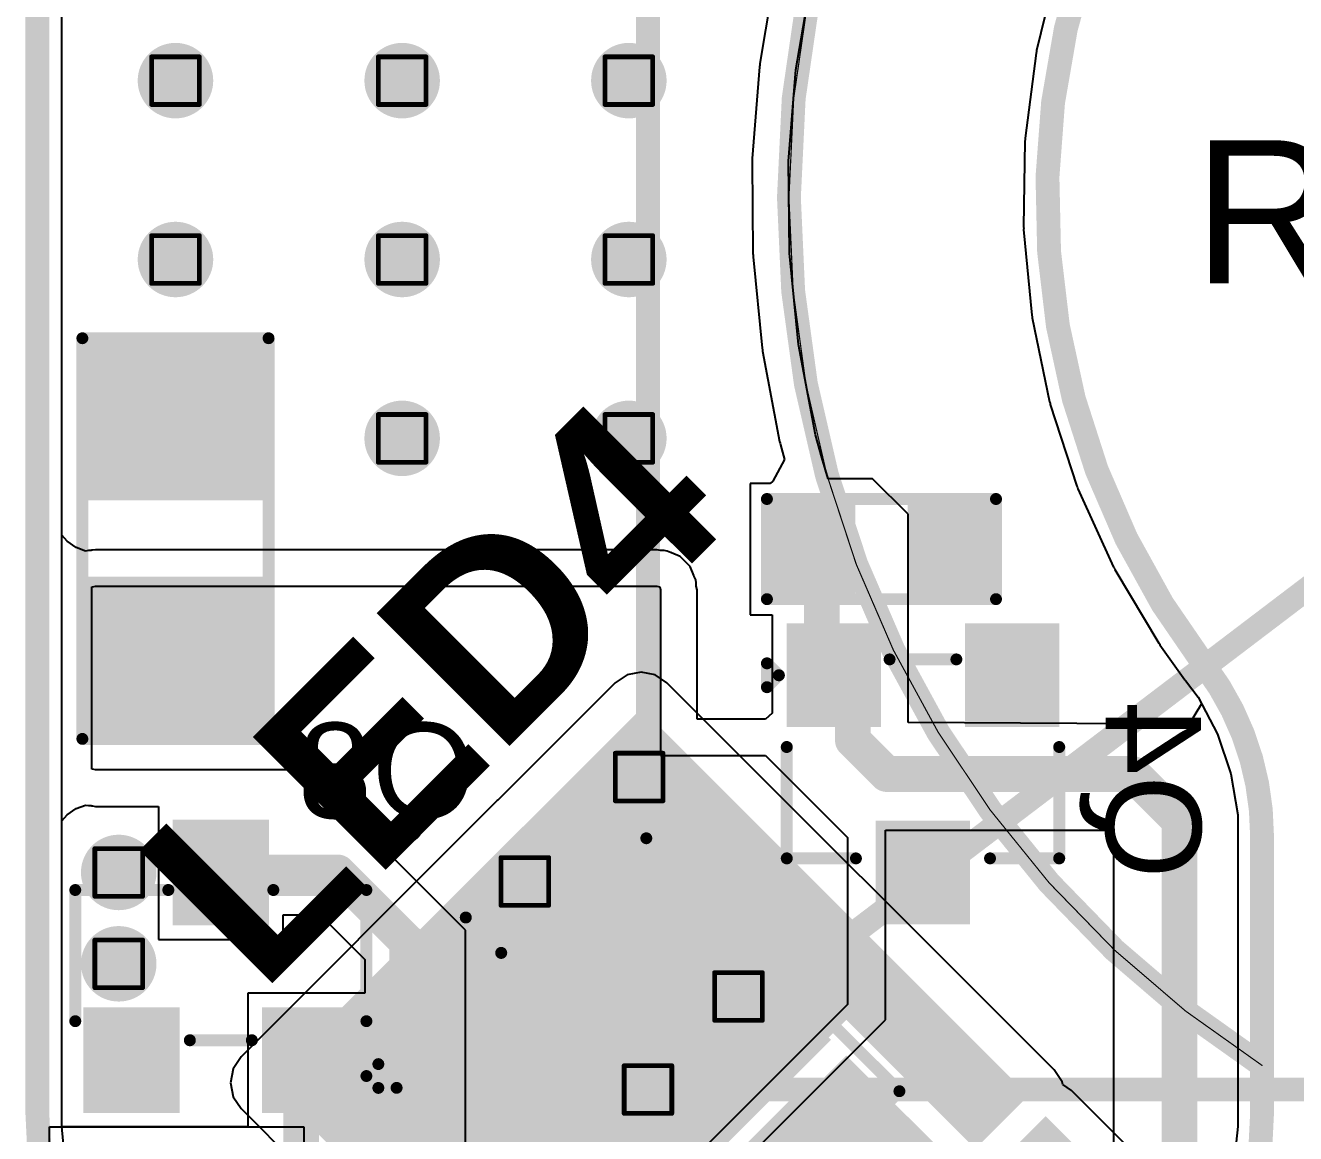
# Model space of a CAD drawing. Header units: inches. Extents: x 92 to 372, y 57 to 122.
# Drawn here: x 106.35 to 119.87, y 65.06 to 76.86 of the extents above; entities that cross this region are included whole.
import ezdxf

# ---------------------------------------------------------------- set-up
doc = ezdxf.new("R2010")
doc.units = ezdxf.units.IN
for name, color, linetype in [('Board Outline', 216, 'Continuous'), ('Bottom Layer', 5, 'Continuous'), ('Bottom Overlay', 54, 'Continuous'), ('Bottom Paste', 16, 'Continuous'), ('Bottom Solder', 6, 'Continuous'), ('Dimension', 6, 'Continuous'), ('Drill Drawing', 1, 'Continuous'), ('Top Layer', 1, 'Continuous'), ('Top Overlay', 2, 'Continuous'), ('Top Paste', 8, 'Continuous'), ('Top Solder', 216, 'Continuous'), ('Via Holes', 16, 'Continuous')]:
    doc.layers.add(name, color=color, linetype=linetype)
doc.styles.add('Arial', font='', dxfattribs={"height": 0.2})
doc.styles.add('Arial_Bold', font='', dxfattribs={"height": 0.2})
doc.styles.get('Arial').set_extended_font_data('Arial')
doc.styles.get('Arial_Bold').set_extended_font_data('Arial', bold=True)

# ---------------------------------------------------------------- blocks, each defined once
blk = doc.blocks.new('R___1206_B_8')
at = {"layer": 'Bottom Layer'}
for points in [[(-2.032, 0.889), (-0.508, 0.889), (-0.508, -0.889), (-2.032, -0.889)], [(0.508, 0.889), (2.032, 0.889), (2.032, -0.889), (0.508, -0.889)]]:
    blk.add_hatch(color=5, dxfattribs=at).paths.add_polyline_path(points)
at = {"layer": 'Bottom Paste'}
for points in [[(-2.032, 0.889), (-0.508, 0.889), (-0.508, -0.889), (-2.032, -0.889)], [(0.508, 0.889), (2.032, 0.889), (2.032, -0.889), (0.508, -0.889)]]:
    blk.add_hatch(color=16, dxfattribs=at).paths.add_polyline_path(points)
at = {"layer": 'Bottom Solder'}
for points in [[(-2.134, 0.991), (-0.406, 0.991), (-0.406, -0.991), (-2.134, -0.991)], [(0.406, 0.991), (2.134, 0.991), (2.134, -0.991), (0.406, -0.991)]]:
    blk.add_hatch(color=6, dxfattribs=at).paths.add_polyline_path(points)
at = {"layer": 'Bottom Overlay', "const_width": 0.127}
for points in [[(-2.134, -0.991), (-2.134, 0.991)], [(2.134, 0.991), (-2.134, 0.991)], [(2.134, -0.991), (2.134, 0.991)], [(2.134, -0.991), (-2.134, -0.991)]]:
    blk.add_lwpolyline(points, dxfattribs=at)
at = {"layer": 'Bottom Overlay', "const_width": 0.0635}
for points in [[(-2.165, 0.991, 1), (-2.102, 0.991, 1)], [(-2.165, 0.991, 1), (-2.102, 0.991, 1)], [(2.102, 0.991, 1), (2.165, 0.991, 1)], [(2.102, 0.991, 1), (2.165, 0.991, 1)], [(-2.165, -0.991, 1), (-2.102, -0.991, 1)], [(-2.165, -0.991, 1), (-2.102, -0.991, 1)], [(2.102, -0.991, 1), (2.165, -0.991, 1)], [(2.102, -0.991, 1), (2.165, -0.991, 1)]]:
    blk.add_lwpolyline(points, format="xyb", close=True, dxfattribs=at)
blk = doc.blocks.new('R___0603_B_15')
at = {"layer": 'Bottom Layer'}
for points in [[(-1.143, -0.4445), (-1.143, 0.4445), (-0.381, 0.4445), (-0.381, -0.4445)], [(0.381, -0.4445), (0.381, 0.4445), (1.143, 0.4445), (1.143, -0.4445)]]:
    blk.add_hatch(color=5, dxfattribs=at).paths.add_polyline_path(points)
at = {"layer": 'Bottom Paste'}
for points in [[(-1.143, -0.4445), (-1.143, 0.4445), (-0.381, 0.4445), (-0.381, -0.4445)], [(0.381, -0.4445), (0.381, 0.4445), (1.143, 0.4445), (1.143, -0.4445)]]:
    blk.add_hatch(color=16, dxfattribs=at).paths.add_polyline_path(points)
at = {"layer": 'Bottom Solder'}
for points in [[(-1.2446, -0.5461), (-1.2446, 0.5461), (-0.2794, 0.5461), (-0.2794, -0.5461)], [(0.2794, -0.5461), (0.2794, 0.5461), (1.2446, 0.5461), (1.2446, -0.5461)]]:
    blk.add_hatch(color=6, dxfattribs=at).paths.add_polyline_path(points)
at = {"layer": 'Bottom Overlay', "const_width": 0.127}
for points in [[(-1.2192, 0.5334), (1.2192, 0.5334)], [(-1.2192, -0.5334), (-1.2192, 0.5334)], [(1.2192, -0.5334), (1.2192, 0.5334)], [(-1.2192, -0.5334), (1.2192, -0.5334)]]:
    blk.add_lwpolyline(points, dxfattribs=at)
at = {"layer": 'Bottom Overlay', "const_width": 0.0635}
for points in [[(-1.25095, 0.5334, 1), (-1.18745, 0.5334, 1)], [(-1.25095, 0.5334, 1), (-1.18745, 0.5334, 1)], [(1.18745, 0.5334, 1), (1.25095, 0.5334, 1)], [(1.18745, 0.5334, 1), (1.25095, 0.5334, 1)], [(-1.25095, -0.5334, 1), (-1.18745, -0.5334, 1)], [(-1.25095, -0.5334, 1), (-1.18745, -0.5334, 1)], [(1.18745, -0.5334, 1), (1.25095, -0.5334, 1)], [(1.18745, -0.5334, 1), (1.25095, -0.5334, 1)]]:
    blk.add_lwpolyline(points, format="xyb", close=True, dxfattribs=at)
blk = doc.blocks.new('SOT_23_B_19')
at = {"layer": 'Bottom Layer'}
for points in [[(-1.36, 1.46), (-0.54, 1.46), (-0.54, 0.54), (-1.36, 0.54)], [(0.54, 1.46), (1.36, 1.46), (1.36, 0.54), (0.54, 0.54)], [(-0.41, -0.54), (0.41, -0.54), (0.41, -1.46), (-0.41, -1.46)]]:
    blk.add_hatch(color=5, dxfattribs=at).paths.add_polyline_path(points)
at = {"layer": 'Bottom Paste'}
for points in [[(-1.36, 1.46), (-0.54, 1.46), (-0.54, 0.54), (-1.36, 0.54)], [(0.54, 1.46), (1.36, 1.46), (1.36, 0.54), (0.54, 0.54)], [(-0.41, -0.54), (0.41, -0.54), (0.41, -1.46), (-0.41, -1.46)]]:
    blk.add_hatch(color=16, dxfattribs=at).paths.add_polyline_path(points)
at = {"layer": 'Bottom Solder'}
for points in [[(-1.462, 1.562), (-0.438, 1.562), (-0.438, 0.438), (-1.462, 0.438)], [(0.438, 1.562), (1.462, 1.562), (1.462, 0.438), (0.438, 0.438)], [(-0.512, -0.438), (0.512, -0.438), (0.512, -1.562), (-0.512, -1.562)]]:
    blk.add_hatch(color=6, dxfattribs=at).paths.add_polyline_path(points)
at = {"layer": 'Bottom Overlay', "const_width": 0.127}
for points in [[(-1.676, 1.295), (-1.676, 1.041)], [(-1.549, 1.168), (-1.676, 1.295)], [(-1.549, 1.168), (-1.676, 1.041)], [(0.33, 0.787), (-0.33, 0.787)], [(-1.549, -0.813), (-1.549, 0.584)], [(1.549, 0.584), (1.549, -0.813)], [(-0.559, -0.813), (-1.549, -0.813)], [(1.549, -0.813), (0.559, -0.813)]]:
    blk.add_lwpolyline(points, dxfattribs=at)
at = {"layer": 'Bottom Overlay', "const_width": 0.0635}
for points in [[(-1.708, 1.295, 1), (-1.645, 1.295, 1)], [(-1.708, 1.295, 1), (-1.645, 1.295, 1)], [(-1.581, 1.168, 1), (-1.518, 1.168, 1)], [(-1.581, 1.168, 1), (-1.518, 1.168, 1)], [(-1.708, 1.041, 1), (-1.645, 1.041, 1)], [(-1.708, 1.041, 1), (-1.645, 1.041, 1)], [(-0.362, 0.787, 1), (-0.298, 0.787, 1)], [(0.298, 0.787, 1), (0.362, 0.787, 1)], [(-1.581, 0.584, 1), (-1.518, 0.584, 1)], [(1.518, 0.584, 1), (1.581, 0.584, 1)], [(-1.581, -0.813, 1), (-1.518, -0.813, 1)], [(-1.581, -0.813, 1), (-1.518, -0.813, 1)], [(-0.591, -0.813, 1), (-0.527, -0.813, 1)], [(0.527, -0.813, 1), (0.591, -0.813, 1)], [(1.518, -0.813, 1), (1.581, -0.813, 1)], [(1.518, -0.813, 1), (1.581, -0.813, 1)]]:
    blk.add_lwpolyline(points, format="xyb", close=True, dxfattribs=at)
blk = doc.blocks.new('SOT_23F_B_23')
at = {"layer": 'Bottom Layer'}
for points in [[(-0.55, 1.5), (-0.55, 0.6), (-1.35, 0.6), (-1.35, 1.5)], [(1.35, 1.5), (1.35, 0.6), (0.55, 0.6), (0.55, 1.5)], [(0.4, -0.6), (0.4, -1.5), (-0.4, -1.5), (-0.4, -0.6)]]:
    blk.add_hatch(color=5, dxfattribs=at).paths.add_polyline_path(points)
at = {"layer": 'Bottom Paste'}
for points in [[(-0.55, 1.5), (-0.55, 0.6), (-1.35, 0.6), (-1.35, 1.5)], [(1.35, 1.5), (1.35, 0.6), (0.55, 0.6), (0.55, 1.5)], [(0.4, -0.6), (0.4, -1.5), (-0.4, -1.5), (-0.4, -0.6)]]:
    blk.add_hatch(color=16, dxfattribs=at).paths.add_polyline_path(points)
at = {"layer": 'Bottom Solder'}
for points in [[(-0.448, 1.602), (-0.448, 0.498), (-1.452, 0.498), (-1.452, 1.602)], [(1.452, 1.602), (1.452, 0.498), (0.448, 0.498), (0.448, 1.602)], [(0.502, -0.498), (0.502, -1.602), (-0.502, -1.602), (-0.502, -0.498)]]:
    blk.add_hatch(color=6, dxfattribs=at).paths.add_polyline_path(points)
at = {"layer": 'Bottom Overlay', "const_width": 0.127}
for points in [[(-1.661, 0.923), (-1.661, 1.177)], [(-1.661, 1.177), (-1.534, 1.05)], [(-0.356, 1.219), (0.356, 1.219)], [(-1.661, 0.923), (-1.534, 1.05)], [(-1.45, -0.9), (-1.45, 0.286)], [(1.45, -0.9), (1.45, 0.286)], [(-1.45, -0.9), (-0.714, -0.9)], [(0.714, -0.9), (1.45, -0.9)]]:
    blk.add_lwpolyline(points, dxfattribs=at)
at = {"layer": 'Bottom Overlay', "const_width": 0.0635}
for points in [[(-1.693, 1.177, 1), (-1.629, 1.177, 1)], [(-1.693, 1.177, 1), (-1.629, 1.177, 1)], [(-0.387, 1.219, 1), (-0.324, 1.219, 1)], [(0.324, 1.219, 1), (0.387, 1.219, 1)], [(-1.566, 1.05, 1), (-1.502, 1.05, 1)], [(-1.566, 1.05, 1), (-1.502, 1.05, 1)], [(-1.693, 0.923, 1), (-1.629, 0.923, 1)], [(-1.693, 0.923, 1), (-1.629, 0.923, 1)], [(-1.482, 0.286, 1), (-1.418, 0.286, 1)], [(1.418, 0.286, 1), (1.482, 0.286, 1)], [(-1.482, -0.9, 1), (-1.418, -0.9, 1)], [(-1.482, -0.9, 1), (-1.418, -0.9, 1)], [(-0.745, -0.9, 1), (-0.682, -0.9, 1)], [(0.682, -0.9, 1), (0.745, -0.9, 1)], [(1.418, -0.9, 1), (1.482, -0.9, 1)], [(1.418, -0.9, 1), (1.482, -0.9, 1)]]:
    blk.add_lwpolyline(points, format="xyb", close=True, dxfattribs=at)
blk = doc.blocks.new('GW_PUSTA1_CM_MENE_XX53_1_1050_R18_27')
at = {"layer": 'Top Layer'}
for points in [[(-2.818, -2.91), (-2.018, -2.91), (-2.018, 2.91), (-2.818, 2.91)], [(-1.05, 1.652), (1.041, 1.652), (1.041, 2.922), (-1.05, 2.922)], [(2.818, 2.91), (2.018, 2.91), (2.018, -2.91), (2.818, -2.91)], [(1.05, 1.25), (-1.05, 1.25), (-1.05, 1.7), (1.05, 1.7)], [(-2.056, -0.9), (-1.574, -0.9), (-1.574, 0.9), (-2.056, 0.9)], [(1.65, -0.9), (-1.65, -0.9), (-1.65, 0.9), (1.65, 0.9)], [(2.059, 0.9), (1.576, 0.9), (1.576, -0.9), (2.059, -0.9)], [(1.05, -1.7), (-1.05, -1.7), (-1.05, -1.25), (1.05, -1.25)], [(-1.05, -2.92), (1.041, -2.92), (1.041, -1.65), (-1.05, -1.65)]]:
    blk.add_hatch(color=1, dxfattribs=at).paths.add_polyline_path(points)
at = {"layer": 'Top Paste'}
for points in [[(1.05, 1.25), (-1.05, 1.25), (-1.05, 1.7), (1.05, 1.7)], [(1.65, -0.9), (-1.65, -0.9), (-1.65, 0.9), (1.65, 0.9)], [(1.05, -1.7), (-1.05, -1.7), (-1.05, -1.25), (1.05, -1.25)]]:
    blk.add_hatch(color=8, dxfattribs=at).paths.add_polyline_path(points)
at = {"layer": 'Top Solder'}
for points in [[(1.152, 1.148), (-1.152, 1.148), (-1.152, 1.802), (1.152, 1.802)], [(1.752, -1.002), (-1.752, -1.002), (-1.752, 1.002), (1.752, 1.002)], [(1.152, -1.802), (-1.152, -1.802), (-1.152, -1.148), (1.152, -1.148)]]:
    blk.add_hatch(color=216, dxfattribs=at).paths.add_polyline_path(points)
at = {"layer": 'Top Overlay', "const_width": 0.127}
for points in [[(-0.076, 2.667), (-0.076, 2.134)], [(-1.88, 1.905), (1.88, 1.905)], [(-1.88, 1.905), (-1.88, -1.905)], [(1.88, 1.905), (1.88, -1.905)], [(-1.88, -1.905), (1.88, -1.905)], [(0, -2.121), (0, -2.654)], [(-0.267, -2.388), (0.267, -2.388)]]:
    blk.add_lwpolyline(points, dxfattribs=at)
at = {"layer": 'Top Overlay', "const_width": 0.0635}
for points in [[(-0.108, 2.667, 1), (-0.044, 2.667, 1)], [(-0.108, 2.134, 1), (-0.044, 2.134, 1)], [(-1.911, 1.905, 1), (-1.848, 1.905, 1)], [(-1.911, 1.905, 1), (-1.848, 1.905, 1)], [(1.848, 1.905, 1), (1.911, 1.905, 1)], [(1.848, 1.905, 1), (1.911, 1.905, 1)], [(-1.911, -1.905, 1), (-1.848, -1.905, 1)], [(-1.911, -1.905, 1), (-1.848, -1.905, 1)], [(1.848, -1.905, 1), (1.911, -1.905, 1)], [(1.848, -1.905, 1), (1.911, -1.905, 1)], [(-0.032, -2.121, 1), (0.032, -2.121, 1)], [(-0.298, -2.388, 1), (-0.235, -2.388, 1)], [(0.235, -2.388, 1), (0.298, -2.388, 1)], [(-0.032, -2.654, 1), (0.032, -2.654, 1)]]:
    blk.add_lwpolyline(points, format="xyb", close=True, dxfattribs=at)

msp = doc.modelspace()

# ---------------------------------------------------------------- hatches: boundary and pattern name
at = {"layer": 'Bottom Layer'}
h = msp.add_hatch(color=5, dxfattribs=at)
edge = h.paths.add_edge_path()
edge.add_arc((107.95, 76.276), 0.3, 0, 360)
h = msp.add_hatch(color=5, dxfattribs=at)
edge = h.paths.add_edge_path()
edge.add_arc((110.363, 76.276), 0.3, 0, 360)
h = msp.add_hatch(color=5, dxfattribs=at)
edge = h.paths.add_edge_path()
edge.add_arc((112.776, 76.276), 0.3, 0, 360)
h = msp.add_hatch(color=5, dxfattribs=at)
edge = h.paths.add_edge_path()
edge.add_arc((107.95, 74.371), 0.3, 0, 360)
h = msp.add_hatch(color=5, dxfattribs=at)
edge = h.paths.add_edge_path()
edge.add_arc((110.363, 74.371), 0.3, 0, 360)
h = msp.add_hatch(color=5, dxfattribs=at)
edge = h.paths.add_edge_path()
edge.add_arc((112.776, 74.371), 0.3, 0, 360)
h = msp.add_hatch(color=5, dxfattribs=at)
edge = h.paths.add_edge_path()
edge.add_arc((110.363, 72.466), 0.3, 0, 360)
h = msp.add_hatch(color=5, dxfattribs=at)
edge = h.paths.add_edge_path()
edge.add_arc((112.776, 72.466), 0.3, 0, 360)
h = msp.add_hatch(color=5, dxfattribs=at)
edge = h.paths.add_edge_path()
edge.add_arc((112.885, 68.859), 0.3, 0, 360)
h = msp.add_hatch(color=5, dxfattribs=at)
edge = h.paths.add_edge_path()
edge.add_arc((107.346, 67.843), 0.3, 0, 360)
h = msp.add_hatch(color=5, dxfattribs=at)
edge = h.paths.add_edge_path()
edge.add_arc((111.669, 67.747), 0.3, 0, 360)
h = msp.add_hatch(color=5, dxfattribs=at)
edge = h.paths.add_edge_path()
edge.add_arc((107.346, 66.87), 0.3, 0, 360)
h = msp.add_hatch(color=5, dxfattribs=at)
edge = h.paths.add_edge_path()
edge.add_arc((113.943, 66.522), 0.3, 0, 360)
h = msp.add_hatch(color=5, dxfattribs=at)
edge = h.paths.add_edge_path()
edge.add_arc((112.98, 65.531), 0.3, 0, 360)
at = {"layer": 'Bottom Solder'}
h = msp.add_hatch(color=6, dxfattribs=at)
edge = h.paths.add_edge_path()
edge.add_arc((107.95, 76.276), 0.402, 0, 360)
h = msp.add_hatch(color=6, dxfattribs=at)
edge = h.paths.add_edge_path()
edge.add_arc((110.363, 76.276), 0.402, 0, 360)
h = msp.add_hatch(color=6, dxfattribs=at)
edge = h.paths.add_edge_path()
edge.add_arc((112.776, 76.276), 0.402, 0, 360)
h = msp.add_hatch(color=6, dxfattribs=at)
edge = h.paths.add_edge_path()
edge.add_arc((107.95, 74.371), 0.402, 0, 360)
h = msp.add_hatch(color=6, dxfattribs=at)
edge = h.paths.add_edge_path()
edge.add_arc((110.363, 74.371), 0.402, 0, 360)
h = msp.add_hatch(color=6, dxfattribs=at)
edge = h.paths.add_edge_path()
edge.add_arc((112.776, 74.371), 0.402, 0, 360)
h = msp.add_hatch(color=6, dxfattribs=at)
edge = h.paths.add_edge_path()
edge.add_arc((110.363, 72.466), 0.402, 0, 360)
h = msp.add_hatch(color=6, dxfattribs=at)
edge = h.paths.add_edge_path()
edge.add_arc((112.776, 72.466), 0.402, 0, 360)
h = msp.add_hatch(color=6, dxfattribs=at)
edge = h.paths.add_edge_path()
edge.add_arc((112.885, 68.859), 0.402, 0, 360)
h = msp.add_hatch(color=6, dxfattribs=at)
edge = h.paths.add_edge_path()
edge.add_arc((107.346, 67.843), 0.402, 0, 360)
h = msp.add_hatch(color=6, dxfattribs=at)
edge = h.paths.add_edge_path()
edge.add_arc((111.669, 67.747), 0.402, 0, 360)
h = msp.add_hatch(color=6, dxfattribs=at)
edge = h.paths.add_edge_path()
edge.add_arc((107.346, 66.87), 0.402, 0, 360)
h = msp.add_hatch(color=6, dxfattribs=at)
edge = h.paths.add_edge_path()
edge.add_arc((113.943, 66.522), 0.402, 0, 360)
h = msp.add_hatch(color=6, dxfattribs=at)
edge = h.paths.add_edge_path()
edge.add_arc((112.98, 65.531), 0.402, 0, 360)
at = {"layer": 'Top Layer'}
h = msp.add_hatch(color=1, dxfattribs=at)
edge = h.paths.add_edge_path()
edge.add_arc((107.95, 76.276), 0.3, 0, 360)
h = msp.add_hatch(color=1, dxfattribs=at)
edge = h.paths.add_edge_path()
edge.add_arc((110.363, 76.276), 0.3, 0, 360)
h = msp.add_hatch(color=1, dxfattribs=at)
edge = h.paths.add_edge_path()
edge.add_arc((112.776, 76.276), 0.3, 0, 360)
h = msp.add_hatch(color=1, dxfattribs=at)
edge = h.paths.add_edge_path()
edge.add_arc((107.95, 74.371), 0.3, 0, 360)
h = msp.add_hatch(color=1, dxfattribs=at)
edge = h.paths.add_edge_path()
edge.add_arc((110.363, 74.371), 0.3, 0, 360)
h = msp.add_hatch(color=1, dxfattribs=at)
edge = h.paths.add_edge_path()
edge.add_arc((112.776, 74.371), 0.3, 0, 360)
h = msp.add_hatch(color=1, dxfattribs=at)
edge = h.paths.add_edge_path()
edge.add_arc((110.363, 72.466), 0.3, 0, 360)
h = msp.add_hatch(color=1, dxfattribs=at)
edge = h.paths.add_edge_path()
edge.add_arc((112.776, 72.466), 0.3, 0, 360)
for points in [[(112.907, 69.588), (108.922, 65.604), (111.671, 62.855), (115.656, 66.839)], [(115.091, 65.895), (112.61, 63.414), (114.61, 61.414), (117.091, 63.895)], [(113.994, 62.03), (114.896, 61.128), (118.114, 64.346), (117.212, 65.248)]]:
    msp.add_hatch(color=1, dxfattribs=at).paths.add_polyline_path(points)
h = msp.add_hatch(color=1, dxfattribs=at)
edge = h.paths.add_edge_path()
edge.add_arc((112.885, 68.859), 0.3, 0, 360)
h = msp.add_hatch(color=1, dxfattribs=at)
edge = h.paths.add_edge_path()
edge.add_arc((107.346, 67.843), 0.3, 0, 360)
h = msp.add_hatch(color=1, dxfattribs=at)
edge = h.paths.add_edge_path()
edge.add_arc((111.669, 67.747), 0.3, 0, 360)
h = msp.add_hatch(color=1, dxfattribs=at)
edge = h.paths.add_edge_path()
edge.add_arc((107.346, 66.87), 0.3, 0, 360)
h = msp.add_hatch(color=1, dxfattribs=at)
edge = h.paths.add_edge_path()
edge.add_arc((113.943, 66.522), 0.3, 0, 360)
h = msp.add_hatch(color=1, dxfattribs=at)
edge = h.paths.add_edge_path()
edge.add_arc((112.98, 65.531), 0.3, 0, 360)
at = {"layer": 'Top Solder'}
h = msp.add_hatch(color=216, dxfattribs=at)
edge = h.paths.add_edge_path()
edge.add_arc((107.95, 76.276), 0.402, 0, 360)
h = msp.add_hatch(color=216, dxfattribs=at)
edge = h.paths.add_edge_path()
edge.add_arc((110.363, 76.276), 0.402, 0, 360)
h = msp.add_hatch(color=216, dxfattribs=at)
edge = h.paths.add_edge_path()
edge.add_arc((112.776, 76.276), 0.402, 0, 360)
h = msp.add_hatch(color=216, dxfattribs=at)
edge = h.paths.add_edge_path()
edge.add_arc((107.95, 74.371), 0.402, 0, 360)
h = msp.add_hatch(color=216, dxfattribs=at)
edge = h.paths.add_edge_path()
edge.add_arc((110.363, 74.371), 0.402, 0, 360)
h = msp.add_hatch(color=216, dxfattribs=at)
edge = h.paths.add_edge_path()
edge.add_arc((112.776, 74.371), 0.402, 0, 360)
h = msp.add_hatch(color=216, dxfattribs=at)
edge = h.paths.add_edge_path()
edge.add_arc((110.363, 72.466), 0.402, 0, 360)
h = msp.add_hatch(color=216, dxfattribs=at)
edge = h.paths.add_edge_path()
edge.add_arc((112.776, 72.466), 0.402, 0, 360)
h = msp.add_hatch(color=216, dxfattribs=at)
edge = h.paths.add_edge_path()
edge.add_arc((112.885, 68.859), 0.402, 0, 360)
h = msp.add_hatch(color=216, dxfattribs=at)
edge = h.paths.add_edge_path()
edge.add_arc((107.346, 67.843), 0.402, 0, 360)
h = msp.add_hatch(color=216, dxfattribs=at)
edge = h.paths.add_edge_path()
edge.add_arc((111.669, 67.747), 0.402, 0, 360)
h = msp.add_hatch(color=216, dxfattribs=at)
edge = h.paths.add_edge_path()
edge.add_arc((107.346, 66.87), 0.402, 0, 360)
h = msp.add_hatch(color=216, dxfattribs=at)
edge = h.paths.add_edge_path()
edge.add_arc((113.943, 66.522), 0.402, 0, 360)
h = msp.add_hatch(color=216, dxfattribs=at)
edge = h.paths.add_edge_path()
edge.add_arc((112.98, 65.531), 0.402, 0, 360)
at = {"layer": 'Via Holes'}
h = msp.add_hatch(color=7, dxfattribs=at)
edge = h.paths.add_edge_path()
edge.add_arc((107.95, 76.276), 0.15, 0, 360)
h = msp.add_hatch(color=7, dxfattribs=at)
edge = h.paths.add_edge_path()
edge.add_arc((110.363, 76.276), 0.15, 0, 360)
h = msp.add_hatch(color=7, dxfattribs=at)
edge = h.paths.add_edge_path()
edge.add_arc((112.776, 76.276), 0.15, 0, 360)
h = msp.add_hatch(color=7, dxfattribs=at)
edge = h.paths.add_edge_path()
edge.add_arc((107.95, 74.371), 0.15, 0, 360)
h = msp.add_hatch(color=7, dxfattribs=at)
edge = h.paths.add_edge_path()
edge.add_arc((110.363, 74.371), 0.15, 0, 360)
h = msp.add_hatch(color=7, dxfattribs=at)
edge = h.paths.add_edge_path()
edge.add_arc((112.776, 74.371), 0.15, 0, 360)
h = msp.add_hatch(color=7, dxfattribs=at)
edge = h.paths.add_edge_path()
edge.add_arc((110.363, 72.466), 0.15, 0, 360)
h = msp.add_hatch(color=7, dxfattribs=at)
edge = h.paths.add_edge_path()
edge.add_arc((112.776, 72.466), 0.15, 0, 360)
h = msp.add_hatch(color=7, dxfattribs=at)
edge = h.paths.add_edge_path()
edge.add_arc((112.885, 68.859), 0.15, 0, 360)
h = msp.add_hatch(color=7, dxfattribs=at)
edge = h.paths.add_edge_path()
edge.add_arc((107.346, 67.843), 0.15, 0, 360)
h = msp.add_hatch(color=7, dxfattribs=at)
edge = h.paths.add_edge_path()
edge.add_arc((111.669, 67.747), 0.15, 0, 360)
h = msp.add_hatch(color=7, dxfattribs=at)
edge = h.paths.add_edge_path()
edge.add_arc((107.346, 66.87), 0.15, 0, 360)
h = msp.add_hatch(color=7, dxfattribs=at)
edge = h.paths.add_edge_path()
edge.add_arc((113.943, 66.522), 0.15, 0, 360)
h = msp.add_hatch(color=7, dxfattribs=at)
edge = h.paths.add_edge_path()
edge.add_arc((112.98, 65.531), 0.15, 0, 360)

# ---------------------------------------------------------------- linework, layer by layer
at = {"layer": 'Board Outline', "const_width": 0.254}
for points in [[(106.48, 65.274), (106.48, 84.788)], [(119.516, 65.788), (119.516, 68.232)], [(119.516, 65.274), (119.516, 65.788)]]:
    msp.add_lwpolyline(points, dxfattribs=at)
for points in [[(118.906, 70.045, -2.013543), (132.053, 70.045)], [(118.906, 70.045, -0.16366), (119.516, 68.232)], [(107.358, 63.152, -0.198912), (106.48, 65.274)], [(119.516, 65.274, -0.198912), (118.637, 63.152)]]:
    msp.add_lwpolyline(points, format="xyb", dxfattribs=at)
at = {"layer": 'Board Outline', "const_width": 0.127}
for points in [[(118.843, 70.045, 1), (118.97, 70.045, 1)], [(118.843, 70.045, 1), (118.97, 70.045, 1)], [(119.453, 68.232, 1), (119.58, 68.232, 1)], [(119.453, 68.232, 1), (119.58, 68.232, 1)], [(119.453, 65.788, 1), (119.58, 65.788, 1)], [(119.453, 65.788, 1), (119.58, 65.788, 1)], [(106.416, 65.274, 1), (106.543, 65.274, 1)], [(106.416, 65.274, 1), (106.543, 65.274, 1)], [(119.453, 65.274, 1), (119.58, 65.274, 1)], [(119.453, 65.274, 1), (119.58, 65.274, 1)]]:
    msp.add_lwpolyline(points, format="xyb", close=True, dxfattribs=at)
at = {"layer": 'Bottom Layer'}
for p, q in [((106.739, 71.434), (106.739, 79.208)), ((117.333, 77.487), (117.117, 76.598)), ((114.334, 77.421), (114.17, 76.457)), ((114.553, 76.392), (114.717, 77.356)), ((117.111, 76.569), (116.994, 75.662)), ((117.116, 76.583), (117.111, 76.569)), ((117.117, 76.598), (117.116, 76.583)), ((114.166, 76.423), (114.088, 75.448)), ((114.171, 76.44), (114.166, 76.423)), ((114.17, 76.457), (114.171, 76.44)), ((114.476, 75.417), (114.553, 76.392)), ((116.992, 75.633), (116.977, 74.718)), ((116.995, 75.647), (116.992, 75.633)), ((116.994, 75.662), (116.995, 75.647)), ((114.088, 75.448), (114.09, 75.431)), ((114.09, 75.431), (114.087, 75.414)), ((114.087, 75.414), (114.096, 74.436)), ((114.485, 74.439), (114.476, 75.417)), ((116.977, 74.718), (116.979, 74.704)), ((116.979, 74.704), (116.978, 74.689)), ((116.978, 74.689), (117.064, 73.778)), ((114.096, 74.436), (114.1, 74.418)), ((114.1, 74.418), (114.098, 74.401)), ((114.098, 74.401), (114.194, 73.428)), ((114.581, 73.466), (114.485, 74.439)), ((117.064, 73.778), (117.068, 73.764)), ((117.068, 73.764), (117.068, 73.75)), ((117.068, 73.75), (117.254, 72.854)), ((114.194, 73.428), (114.199, 73.411)), ((114.762, 72.505), (114.581, 73.466)), ((114.199, 73.411), (114.199, 73.394)), ((114.199, 73.394), (114.381, 72.433)), ((117.254, 72.854), (117.26, 72.84)), ((117.26, 72.84), (117.262, 72.826)), ((117.262, 72.826), (117.546, 71.956)), ((114.831, 72.262), (114.762, 72.505)), ((114.381, 72.433), (114.387, 72.416)), ((114.387, 72.416), (114.389, 72.399)), ((114.389, 72.399), (114.434, 72.24)), ((114.434, 72.24), (114.307, 72.01)), ((114.896, 72.034), (114.831, 72.262)), ((114.281, 71.985), (114.068, 71.985)), ((114.068, 71.985), (114.068, 70.588)), ((114.307, 72.01), (114.281, 71.985)), ((115.371, 72.034), (114.896, 72.034)), ((114.896, 72.034), (114.896, 72.034)), ((115.748, 71.658), (115.371, 72.034)), ((117.546, 71.956), (117.553, 71.943)), ((117.553, 71.943), (117.556, 71.929)), ((117.556, 71.929), (117.935, 71.096)), ((115.748, 69.44), (115.748, 71.658)), ((106.797, 71.37), (106.739, 71.434)), ((106.894, 71.303), (106.797, 71.37)), ((106.993, 71.266), (106.894, 71.303)), ((107.023, 71.272), (106.993, 71.266)), ((107.054, 71.272), (107.023, 71.272)), ((107.061, 71.274), (107.054, 71.272)), ((107.068, 71.274), (107.061, 71.274)), ((107.099, 71.28), (107.068, 71.274)), ((113.075, 71.28), (107.099, 71.28)), ((113.113, 71.272), (113.075, 71.28)), ((113.151, 71.272), (113.113, 71.272)), ((113.183, 71.266), (113.151, 71.272)), ((113.218, 71.251), (113.183, 71.266)), ((113.224, 71.25), (113.218, 71.251)), ((113.229, 71.247), (113.224, 71.25)), ((113.323, 71.208), (113.229, 71.247)), ((113.43, 71.101), (113.323, 71.208)), ((113.323, 71.208), (113.323, 71.208)), ((113.469, 71.007), (113.43, 71.101)), ((113.43, 71.101), (113.43, 71.101)), ((113.472, 71.002), (113.469, 71.007)), ((113.473, 70.996), (113.472, 71.002)), ((113.488, 70.961), (113.473, 70.996)), ((117.935, 71.096), (117.944, 71.085)), ((117.944, 71.085), (117.949, 71.071)), ((117.949, 71.071), (118.418, 70.285)), ((107.061, 68.942), (107.061, 70.885)), ((107.061, 70.885), (107.068, 70.885)), ((107.068, 70.885), (107.099, 70.891)), ((107.099, 70.891), (113.075, 70.891)), ((113.075, 70.891), (113.107, 70.885)), ((113.107, 70.885), (113.113, 70.853)), ((113.113, 70.853), (113.113, 69.476)), ((113.494, 70.929), (113.488, 70.961)), ((113.494, 70.891), (113.494, 70.929)), ((113.502, 70.853), (113.494, 70.891)), ((113.502, 69.476), (113.502, 70.853)), ((114.068, 70.588), (114.303, 70.588)), ((114.303, 70.588), (114.303, 69.538)), ((118.418, 70.285), (118.425, 70.277)), ((118.425, 70.277), (118.429, 70.267)), ((118.429, 70.267), (118.696, 69.895)), ((118.696, 69.895), (118.698, 69.892)), ((118.698, 69.892), (118.7, 69.889)), ((118.7, 69.889), (118.835, 69.711)), ((118.872, 69.64), (118.741, 69.423)), ((118.835, 69.711), (118.872, 69.64)), ((114.303, 69.538), (114.229, 69.476)), ((113.113, 69.476), (113.113, 69.088)), ((114.229, 69.476), (113.502, 69.476)), ((118.741, 69.423), (115.748, 69.44)), ((113.113, 69.088), (114.229, 69.088)), ((114.229, 69.088), (115.103, 68.214)), ((107.068, 68.942), (107.061, 68.942)), ((107.099, 68.936), (107.068, 68.942)), ((109.329, 68.936), (107.099, 68.936)), ((111.037, 67.227), (109.329, 68.936)), ((106.894, 68.524), (106.993, 68.561)), ((106.993, 68.561), (107.023, 68.555)), ((107.023, 68.555), (107.054, 68.555)), ((107.054, 68.555), (107.061, 68.553)), ((107.061, 68.553), (107.068, 68.553)), ((107.068, 68.553), (107.099, 68.547)), ((106.739, 68.393), (106.797, 68.457)), ((106.797, 68.457), (106.894, 68.524)), ((107.099, 68.547), (107.769, 68.547)), ((107.769, 68.547), (107.769, 67.129)), ((106.739, 65.274), (106.739, 68.393)), ((115.507, 66.274), (115.507, 68.293)), ((115.507, 68.293), (117.935, 68.293)), ((117.935, 68.293), (117.935, 64.719)), ((115.103, 68.214), (115.103, 66.438)), ((109.097, 67.129), (109.097, 67.39)), ((109.097, 67.39), (109.489, 67.39)), ((109.489, 67.39), (109.964, 66.915)), ((111.037, 64.084), (111.037, 67.227)), ((107.769, 67.129), (109.097, 67.129)), ((109.964, 66.915), (109.964, 66.557)), ((109.964, 66.557), (108.719, 66.557)), ((108.719, 66.557), (108.719, 65.134)), ((115.103, 66.438), (111.893, 63.228)), ((112.177, 62.944), (115.507, 66.274)), ((106.739, 65.139), (106.739, 65.274)), ((106.609, 63.788), (106.609, 65.134)), ((106.609, 65.134), (109.316, 65.134)), ((106.739, 65.134), (106.739, 65.139)), ((108.719, 65.134), (106.739, 65.134)), ((109.316, 65.134), (109.316, 63.788))]:
    msp.add_line(p, q, dxfattribs=at)
at = {"layer": 'Bottom Layer', "const_width": 0.381}
for points in [[(114.703, 71.287), (114.83, 71.16)], [(114.83, 69.711), (114.83, 71.16)], [(115.079, 69.943), (115.161, 69.861)], [(115.161, 69.251), (115.161, 69.861)], [(114.83, 69.711), (114.835, 69.706)], [(115.161, 69.251), (115.521, 68.891)], [(115.521, 68.891), (118.141, 68.891)], [(118.141, 68.891), (118.637, 68.395)], [(118.637, 64.238), (118.637, 68.395)], [(108.433, 67.843), (109.677, 67.843)], [(109.677, 67.843), (110.417, 67.103)], [(110.417, 63.821), (110.417, 67.103)], [(109.289, 65.749), (109.383, 65.843)], [(109.289, 64.491), (109.289, 65.749)]]:
    msp.add_lwpolyline(points, dxfattribs=at)
at = {"layer": 'Bottom Layer', "const_width": 0.191}
for points in [[(114.608, 71.287, 1), (114.799, 71.287, 1)], [(114.735, 71.16, 1), (114.926, 71.16, 1)], [(114.735, 71.16, 1), (114.926, 71.16, 1)], [(114.984, 69.943, 1), (115.174, 69.943, 1)], [(115.066, 69.861, 1), (115.256, 69.861, 1)], [(115.066, 69.861, 1), (115.256, 69.861, 1)], [(114.735, 69.711, 1), (114.926, 69.711, 1)], [(114.735, 69.711, 1), (114.926, 69.711, 1)], [(114.74, 69.706, 1), (114.931, 69.706, 1)], [(115.066, 69.251, 1), (115.256, 69.251, 1)], [(115.066, 69.251, 1), (115.256, 69.251, 1)], [(115.426, 68.891, 1), (115.616, 68.891, 1)], [(115.426, 68.891, 1), (115.616, 68.891, 1)], [(118.046, 68.891, 1), (118.236, 68.891, 1)], [(118.046, 68.891, 1), (118.236, 68.891, 1)], [(118.541, 68.395, 1), (118.732, 68.395, 1)], [(118.541, 68.395, 1), (118.732, 68.395, 1)], [(108.337, 67.843, 1), (108.528, 67.843, 1)], [(109.582, 67.843, 1), (109.772, 67.843, 1)], [(109.582, 67.843, 1), (109.772, 67.843, 1)], [(110.322, 67.103, 1), (110.513, 67.103, 1)], [(110.322, 67.103, 1), (110.513, 67.103, 1)], [(109.287, 65.843, 1), (109.478, 65.843, 1)], [(109.193, 65.749, 1), (109.384, 65.749, 1)], [(109.193, 65.749, 1), (109.384, 65.749, 1)]]:
    msp.add_lwpolyline(points, format="xyb", close=True, dxfattribs=at)
at = {"layer": 'Dimension', "const_width": 0.0127}
for points in [[(114.48, 75.031, -1.683703), (131.443, 65.788)], [(119.516, 65.788, -0.254761), (114.48, 75.031)], [(119.516, 65.788, -0.254761), (114.48, 75.031)], [(119.516, 65.788, -0.254761), (114.48, 75.031)]]:
    msp.add_lwpolyline(points, format="xyb", dxfattribs=at)
at = {"layer": 'Dimension', "const_width": 0.254}
for points in [[(112.98, 65.531), (112.98, 84.531)], [(112.98, 65.531), (137.98, 84.531)], [(112.98, 65.531), (137.98, 65.531)]]:
    msp.add_lwpolyline(points, dxfattribs=at)
at = {"layer": 'Dimension'}
for points, const_width in [([(114.476, 75.031, 1), (114.483, 75.031, 1)], 0.00635), ([(114.476, 75.031, 1), (114.483, 75.031, 1)], 0.00635), ([(114.476, 75.031, 1), (114.483, 75.031, 1)], 0.00635), ([(114.476, 75.031, 1), (114.483, 75.031, 1)], 0.00635), ([(119.513, 65.788, 1), (119.519, 65.788, 1)], 0.00635), ([(119.513, 65.788, 1), (119.519, 65.788, 1)], 0.00635), ([(119.513, 65.788, 1), (119.519, 65.788, 1)], 0.00635), ([(112.916, 65.531, 1), (113.043, 65.531, 1)], 0.127), ([(112.916, 65.531, 1), (113.043, 65.531, 1)], 0.127), ([(112.916, 65.531, 1), (113.043, 65.531, 1)], 0.127)]:
    msp.add_lwpolyline(points, format="xyb", close=True, dxfattribs=dict(at, const_width=const_width))
at = {"layer": 'Drill Drawing', "const_width": 0.0508}
for points in [[(107.696, 76.53), (108.204, 76.53)], [(107.696, 76.022), (107.696, 76.53)], [(108.204, 76.022), (108.204, 76.53)], [(110.109, 76.53), (110.617, 76.53)], [(110.109, 76.022), (110.109, 76.53)], [(110.617, 76.022), (110.617, 76.53)], [(112.522, 76.53), (113.03, 76.53)], [(112.522, 76.022), (112.522, 76.53)], [(113.03, 76.022), (113.03, 76.53)], [(107.696, 76.022), (108.204, 76.022)], [(110.109, 76.022), (110.617, 76.022)], [(112.522, 76.022), (113.03, 76.022)], [(107.696, 74.625), (108.204, 74.625)], [(107.696, 74.117), (107.696, 74.625)], [(108.204, 74.117), (108.204, 74.625)], [(110.109, 74.625), (110.617, 74.625)], [(110.109, 74.117), (110.109, 74.625)], [(110.617, 74.117), (110.617, 74.625)], [(112.522, 74.625), (113.03, 74.625)], [(112.522, 74.117), (112.522, 74.625)], [(113.03, 74.117), (113.03, 74.625)], [(107.696, 74.117), (108.204, 74.117)], [(110.109, 74.117), (110.617, 74.117)], [(112.522, 74.117), (113.03, 74.117)], [(110.109, 72.72), (110.617, 72.72)], [(110.109, 72.212), (110.109, 72.72)], [(110.617, 72.212), (110.617, 72.72)], [(112.522, 72.72), (113.03, 72.72)], [(112.522, 72.212), (112.522, 72.72)], [(113.03, 72.212), (113.03, 72.72)], [(110.109, 72.212), (110.617, 72.212)], [(112.522, 72.212), (113.03, 72.212)], [(112.631, 69.113), (113.139, 69.113)], [(112.631, 68.605), (112.631, 69.113)], [(113.139, 68.605), (113.139, 69.113)], [(112.631, 68.605), (113.139, 68.605)], [(107.092, 68.097), (107.6, 68.097)], [(107.092, 67.589), (107.092, 68.097)], [(107.6, 67.589), (107.6, 68.097)], [(111.415, 68.001), (111.923, 68.001)], [(111.415, 67.493), (111.415, 68.001)], [(111.923, 67.493), (111.923, 68.001)], [(107.092, 67.589), (107.6, 67.589)], [(111.415, 67.493), (111.923, 67.493)], [(107.092, 67.124), (107.6, 67.124)], [(107.092, 66.616), (107.092, 67.124)], [(107.6, 66.616), (107.6, 67.124)], [(113.689, 66.776), (114.197, 66.776)], [(113.689, 66.268), (113.689, 66.776)], [(114.197, 66.268), (114.197, 66.776)], [(107.092, 66.616), (107.6, 66.616)], [(113.689, 66.268), (114.197, 66.268)], [(112.726, 65.785), (113.234, 65.785)], [(112.726, 65.277), (112.726, 65.785)], [(113.234, 65.277), (113.234, 65.785)], [(112.726, 65.277), (113.234, 65.277)]]:
    msp.add_lwpolyline(points, dxfattribs=at)
at = {"layer": 'Drill Drawing', "const_width": 0.0254}
for points in [[(107.683, 76.53, 1), (107.709, 76.53, 1)], [(107.683, 76.53, 1), (107.709, 76.53, 1)], [(108.191, 76.53, 1), (108.217, 76.53, 1)], [(108.191, 76.53, 1), (108.217, 76.53, 1)], [(110.096, 76.53, 1), (110.122, 76.53, 1)], [(110.096, 76.53, 1), (110.122, 76.53, 1)], [(110.604, 76.53, 1), (110.63, 76.53, 1)], [(110.604, 76.53, 1), (110.63, 76.53, 1)], [(112.509, 76.53, 1), (112.535, 76.53, 1)], [(112.509, 76.53, 1), (112.535, 76.53, 1)], [(113.017, 76.53, 1), (113.043, 76.53, 1)], [(113.017, 76.53, 1), (113.043, 76.53, 1)], [(107.683, 76.022, 1), (107.709, 76.022, 1)], [(107.683, 76.022, 1), (107.709, 76.022, 1)], [(108.191, 76.022, 1), (108.217, 76.022, 1)], [(108.191, 76.022, 1), (108.217, 76.022, 1)], [(110.096, 76.022, 1), (110.122, 76.022, 1)], [(110.096, 76.022, 1), (110.122, 76.022, 1)], [(110.604, 76.022, 1), (110.63, 76.022, 1)], [(110.604, 76.022, 1), (110.63, 76.022, 1)], [(112.509, 76.022, 1), (112.535, 76.022, 1)], [(112.509, 76.022, 1), (112.535, 76.022, 1)], [(113.017, 76.022, 1), (113.043, 76.022, 1)], [(113.017, 76.022, 1), (113.043, 76.022, 1)], [(107.683, 74.625, 1), (107.709, 74.625, 1)], [(107.683, 74.625, 1), (107.709, 74.625, 1)], [(108.191, 74.625, 1), (108.217, 74.625, 1)], [(108.191, 74.625, 1), (108.217, 74.625, 1)], [(110.096, 74.625, 1), (110.122, 74.625, 1)], [(110.096, 74.625, 1), (110.122, 74.625, 1)], [(110.604, 74.625, 1), (110.63, 74.625, 1)], [(110.604, 74.625, 1), (110.63, 74.625, 1)], [(112.509, 74.625, 1), (112.535, 74.625, 1)], [(112.509, 74.625, 1), (112.535, 74.625, 1)], [(113.017, 74.625, 1), (113.043, 74.625, 1)], [(113.017, 74.625, 1), (113.043, 74.625, 1)], [(107.683, 74.117, 1), (107.709, 74.117, 1)], [(107.683, 74.117, 1), (107.709, 74.117, 1)], [(108.191, 74.117, 1), (108.217, 74.117, 1)], [(108.191, 74.117, 1), (108.217, 74.117, 1)], [(110.096, 74.117, 1), (110.122, 74.117, 1)], [(110.096, 74.117, 1), (110.122, 74.117, 1)], [(110.604, 74.117, 1), (110.63, 74.117, 1)], [(110.604, 74.117, 1), (110.63, 74.117, 1)], [(112.509, 74.117, 1), (112.535, 74.117, 1)], [(112.509, 74.117, 1), (112.535, 74.117, 1)], [(113.017, 74.117, 1), (113.043, 74.117, 1)], [(113.017, 74.117, 1), (113.043, 74.117, 1)], [(110.096, 72.72, 1), (110.122, 72.72, 1)], [(110.096, 72.72, 1), (110.122, 72.72, 1)], [(110.604, 72.72, 1), (110.63, 72.72, 1)], [(110.604, 72.72, 1), (110.63, 72.72, 1)], [(112.509, 72.72, 1), (112.535, 72.72, 1)], [(112.509, 72.72, 1), (112.535, 72.72, 1)], [(113.017, 72.72, 1), (113.043, 72.72, 1)], [(113.017, 72.72, 1), (113.043, 72.72, 1)], [(110.096, 72.212, 1), (110.122, 72.212, 1)], [(110.096, 72.212, 1), (110.122, 72.212, 1)], [(110.604, 72.212, 1), (110.63, 72.212, 1)], [(110.604, 72.212, 1), (110.63, 72.212, 1)], [(112.509, 72.212, 1), (112.535, 72.212, 1)], [(112.509, 72.212, 1), (112.535, 72.212, 1)], [(113.017, 72.212, 1), (113.043, 72.212, 1)], [(113.017, 72.212, 1), (113.043, 72.212, 1)], [(112.619, 69.113, 1), (112.644, 69.113, 1)], [(112.619, 69.113, 1), (112.644, 69.113, 1)], [(113.127, 69.113, 1), (113.152, 69.113, 1)], [(113.127, 69.113, 1), (113.152, 69.113, 1)], [(112.619, 68.605, 1), (112.644, 68.605, 1)], [(112.619, 68.605, 1), (112.644, 68.605, 1)], [(113.127, 68.605, 1), (113.152, 68.605, 1)], [(113.127, 68.605, 1), (113.152, 68.605, 1)], [(107.079, 68.097, 1), (107.105, 68.097, 1)], [(107.079, 68.097, 1), (107.105, 68.097, 1)], [(107.587, 68.097, 1), (107.613, 68.097, 1)], [(107.587, 68.097, 1), (107.613, 68.097, 1)], [(111.402, 68.001, 1), (111.428, 68.001, 1)], [(111.402, 68.001, 1), (111.428, 68.001, 1)], [(111.91, 68.001, 1), (111.936, 68.001, 1)], [(111.91, 68.001, 1), (111.936, 68.001, 1)], [(107.079, 67.589, 1), (107.105, 67.589, 1)], [(107.079, 67.589, 1), (107.105, 67.589, 1)], [(107.587, 67.589, 1), (107.613, 67.589, 1)], [(107.587, 67.589, 1), (107.613, 67.589, 1)], [(111.402, 67.493, 1), (111.428, 67.493, 1)], [(111.402, 67.493, 1), (111.428, 67.493, 1)], [(111.91, 67.493, 1), (111.936, 67.493, 1)], [(111.91, 67.493, 1), (111.936, 67.493, 1)], [(107.079, 67.124, 1), (107.105, 67.124, 1)], [(107.079, 67.124, 1), (107.105, 67.124, 1)], [(107.587, 67.124, 1), (107.613, 67.124, 1)], [(107.587, 67.124, 1), (107.613, 67.124, 1)], [(113.676, 66.776, 1), (113.702, 66.776, 1)], [(113.676, 66.776, 1), (113.702, 66.776, 1)], [(114.184, 66.776, 1), (114.21, 66.776, 1)], [(114.184, 66.776, 1), (114.21, 66.776, 1)], [(107.079, 66.616, 1), (107.105, 66.616, 1)], [(107.079, 66.616, 1), (107.105, 66.616, 1)], [(107.587, 66.616, 1), (107.613, 66.616, 1)], [(107.587, 66.616, 1), (107.613, 66.616, 1)], [(113.676, 66.268, 1), (113.702, 66.268, 1)], [(113.676, 66.268, 1), (113.702, 66.268, 1)], [(114.184, 66.268, 1), (114.21, 66.268, 1)], [(114.184, 66.268, 1), (114.21, 66.268, 1)], [(112.713, 65.785, 1), (112.738, 65.785, 1)], [(112.713, 65.785, 1), (112.738, 65.785, 1)], [(113.221, 65.785, 1), (113.246, 65.785, 1)], [(113.221, 65.785, 1), (113.246, 65.785, 1)], [(112.713, 65.277, 1), (112.738, 65.277, 1)], [(112.713, 65.277, 1), (112.738, 65.277, 1)], [(113.221, 65.277, 1), (113.246, 65.277, 1)], [(113.221, 65.277, 1), (113.246, 65.277, 1)]]:
    msp.add_lwpolyline(points, format="xyb", close=True, dxfattribs=at)
at = {"layer": 'Top Layer'}
for p, q in [((106.739, 65.274), (106.739, 84.788)), ((117.333, 77.487), (117.117, 76.598)), ((117.111, 76.569), (116.994, 75.662)), ((117.116, 76.583), (117.111, 76.569)), ((117.117, 76.598), (117.116, 76.583)), ((116.992, 75.633), (116.977, 74.718)), ((116.995, 75.647), (116.992, 75.633)), ((116.994, 75.662), (116.995, 75.647)), ((116.977, 74.718), (116.979, 74.704)), ((116.979, 74.704), (116.978, 74.689)), ((116.978, 74.689), (117.064, 73.778)), ((117.064, 73.778), (117.068, 73.764)), ((117.068, 73.764), (117.068, 73.75)), ((117.068, 73.75), (117.254, 72.854)), ((117.254, 72.854), (117.26, 72.84)), ((117.26, 72.84), (117.262, 72.826)), ((117.262, 72.826), (117.546, 71.956)), ((117.546, 71.956), (117.553, 71.943)), ((117.553, 71.943), (117.556, 71.929)), ((117.556, 71.929), (117.935, 71.096)), ((117.935, 71.096), (117.944, 71.085)), ((117.944, 71.085), (117.949, 71.071)), ((117.949, 71.071), (118.418, 70.285)), ((118.418, 70.285), (118.425, 70.277)), ((118.425, 70.277), (118.429, 70.267)), ((118.429, 70.267), (118.696, 69.895)), ((112.758, 69.947), (112.632, 69.863)), ((112.907, 69.977), (112.758, 69.947)), ((113.055, 69.947), (112.907, 69.977)), ((113.181, 69.863), (113.055, 69.947)), ((112.632, 69.863), (111.382, 68.613)), ((113.188, 69.856), (113.181, 69.863)), ((113.189, 69.856), (113.188, 69.856)), ((117.304, 65.74), (113.189, 69.856)), ((118.696, 69.895), (118.698, 69.892)), ((118.698, 69.892), (118.7, 69.889)), ((118.7, 69.889), (118.835, 69.711)), ((118.835, 69.711), (119.043, 69.317)), ((119.043, 69.317), (119.185, 68.895)), ((119.185, 68.895), (119.257, 68.455)), ((111.375, 68.608), (109.896, 67.129)), ((111.382, 68.613), (111.375, 68.608)), ((119.257, 68.455), (119.257, 68.232)), ((119.257, 68.232), (119.257, 68.232)), ((119.257, 68.232), (119.257, 68.232)), ((119.257, 68.232), (119.257, 65.274)), ((109.891, 67.122), (108.648, 65.878)), ((109.896, 67.129), (109.891, 67.122)), ((108.648, 65.878), (108.563, 65.752)), ((108.563, 65.752), (108.534, 65.604)), ((117.389, 65.614), (117.304, 65.74)), ((108.534, 65.604), (108.563, 65.455)), ((117.395, 65.584), (117.389, 65.614)), ((117.487, 65.522), (117.395, 65.584)), ((108.563, 65.455), (108.648, 65.329)), ((118.388, 64.621), (117.487, 65.522)), ((108.648, 65.329), (108.655, 65.322)), ((108.655, 65.322), (108.655, 65.322)), ((108.655, 65.322), (112.77, 61.206)), ((106.739, 65.139), (106.739, 65.274)), ((119.257, 65.274), (119.257, 65.139)), ((106.765, 64.871), (106.739, 65.139)), ((119.257, 65.139), (119.231, 64.871))]:
    msp.add_line(p, q, dxfattribs=at)
at = {"layer": 'Top Overlay', "const_width": 0.254}
for points in [[(114.48, 75.031, -1.683703), (131.443, 65.788)], [(119.516, 65.788, -0.254761), (114.48, 75.031)]]:
    msp.add_lwpolyline(points, format="xyb", dxfattribs=at)
at = {"layer": 'Top Overlay', "const_width": 0.127}
for points in [[(114.416, 75.031, 1), (114.543, 75.031, 1)], [(114.416, 75.031, 1), (114.543, 75.031, 1)], [(119.453, 65.788, 1), (119.58, 65.788, 1)]]:
    msp.add_lwpolyline(points, format="xyb", close=True, dxfattribs=at)

# ---------------------------------------------------------------- block references
for name, p, rotation in [('R___1206_B_8', (107.95, 71.399), 270), ('GW_PUSTA1_CM_MENE_XX53_1_1050_R18_27', (112.98, 65.531), 45), ('SOT_23_B_19', (108.433, 66.843), 180)]:
    msp.add_blockref(name, p, dxfattribs=dict(rotation=rotation))
for name, p in [('R___0603_B_15', (115.465, 71.287)), ('SOT_23F_B_23', (115.907, 68.893))]:
    msp.add_blockref(name, p)

# ---------------------------------------------------------------- texts
at = {"layer": 'Board Outline', "style": 'Arial'}
msp.add_text('R 324.80', height=1.524, dxfattribs=at).set_placement((118.788, 74.117))
at = {"layer": 'Bottom Overlay', "style": 'Arial', "text_generation_flag": 2}
msp.add_text('Q4', height=1.016, rotation=270, dxfattribs=at).set_placement((117.851, 67.776))
msp.add_text('Q8', height=1.016, dxfattribs=at).set_placement((111.145, 68.421))
at = {"layer": 'Top Overlay', "style": 'Arial_Bold'}
msp.add_text('LED4', height=2, rotation=45, dxfattribs=at).set_placement((108.849, 66.533))

doc.saveas('drawing.dxf')
